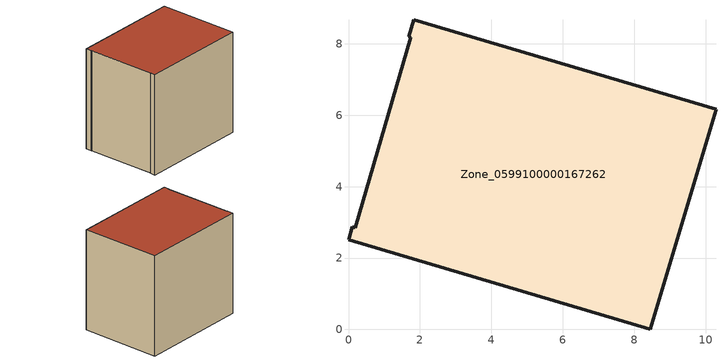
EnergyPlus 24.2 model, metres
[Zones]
Zone_0599100000167262
 floor ground (C_G): 0.18,2.85 1.74,8.19 1.69,8.2 1.83,8.68 10.29,6.17 8.45,0 0,2.51 0.11,2.88 z0.47
 wall outside (C_F): 1.83,8.68 1.69,8.2 1.74,8.19 0.18,2.85 0.11,2.88 0,2.51 8.45,0 10.29,6.17 1.83,8.68 z0.47:8.59
 roof outside (C_R): 1.74,8.19 0.18,2.85 0.11,2.88 0,2.51 8.45,0 10.29,6.17 1.83,8.68 1.69,8.2 z8.59
[BUILDING]
Pand.0599100000167262: North Axis=0; Terrain=City; Loads Convergence Tolerance Value=0.04; Temperature Convergence Tolerance Value=0.4; Solar Distribution=FullExterior; Maximum Number of Warmup Days=25; Minimum Number of Warmup Days=1
[Site:Location]
Rotterdam.The.Hague.AP_ZH_NLD Design_Conditions: Latitude=51.96; Longitude=4.45; Time Zone=1; Elevation=-4.5
[SITE:GROUNDTEMPERATURE:BUILDINGSURFACE]
18, 18, 18, 18, 18, 18, 18, 18, 18, 18, 18, 18
[MATERIAL] Thermal Absorptance=0.9; Solar Absorptance=0.7; Visible Absorptance=0.7
Name | Roughness | Thickness | Conductivity | Density | Specific Heat
G.TI.1965-1974 | MediumSmooth | 0.15 | 0.882353 | 540 | 1210
F.TI.1965-1974 | Rough | 0.3 | 0.697674 | 1920 | 840
R.TI.1965-1974 | MediumRough | 0.2 | 0.232558 | 1500 | 1000
[CONSTRUCTION]
C_G: G.TI.1965-1974
C_F: F.TI.1965-1974
C_R: R.TI.1965-1974
[ZONE]
Zone_0599100000167262: Type=1; Multiplier=1; Ceiling Height=Autocalculate; Volume=Autocalculate; Floor Area=autocalculate; Part of Total Floor Area=Yes
[ZONEINFILTRATION:DESIGNFLOWRATE]
Infil_Zone_0599100000167262: Zone or ZoneList or Space or SpaceList=Zone_0599100000167262; Schedule=AlwaysOn; Design Flow Rate Calculation Method=Flow/Area; Flow Rate per Floor Area=0.003; Constant Term Coefficient=1; Temperature Term Coefficient=0; Velocity Term Coefficient=0; Velocity Squared Term Coefficient=0
[HVACTEMPLATE:ZONE:IDEALLOADSAIRSYSTEM]
Zone_0599100000167262: Maximum Heating Supply Air Temperature=50; Minimum Cooling Supply Air Temperature=13; Maximum Heating Supply Air Humidity Ratio=0.0156; Minimum Cooling Supply Air Humidity Ratio=0.0077; Heating Limit=NoLimit; Cooling Limit=NoLimit; Dehumidification Control Type=ConstantSensibleHeatRatio; Cooling Sensible Heat Ratio=0.7; Dehumidification Setpoint=60; Humidification Control Type=None; Humidification Setpoint=30; Outdoor Air Method=None; Outdoor Air Flow Rate per Person=0.00944; Outdoor Air Flow Rate per Zone Floor Area=0; Outdoor Air Flow Rate per Zone=0; Demand Controlled Ventilation Type=None; Outdoor Air Economizer Type=NoEconomizer; Heat Recovery Type=None; Sensible Heat Recovery Effectiveness=0.7; Latent Heat Recovery Effectiveness=0.65
[ZONECONTROL:THERMOSTAT]
ThermostatControl_Zone_0599100000167262: Zone or ZoneList=Zone_0599100000167262; Control Type Schedule=DualSetpointControlType; Control 1=Thermostat_Zone_0599100000167262; Temperature Difference Between Cutout And Setpoint=0
[THERMOSTATSETPOINT:DUALSETPOINT]
Thermostat_Zone_0599100000167262: Heating Setpoint Temperature Schedule=HeatingSetpoint_Zone_0599100000167262; Cooling Setpoint Temperature Schedule=CoolingSetpoint_Zone_0599100000167262
[SCHEDULE:COMPACT]
HeatingSetpoint_Zone_0599100000167262: Through: 12/31, For: AllDays, Until: 24:00, 21
CoolingSetpoint_Zone_0599100000167262: Through: 12/31, For: AllDays, Until: 24:00, 24
DualSetpointControlType: Through: 12/31, For: AllDays, Until: 24:00, 4
AlwaysOn: Through: 12/31, For: AllDays, Until: 24:00, 1
